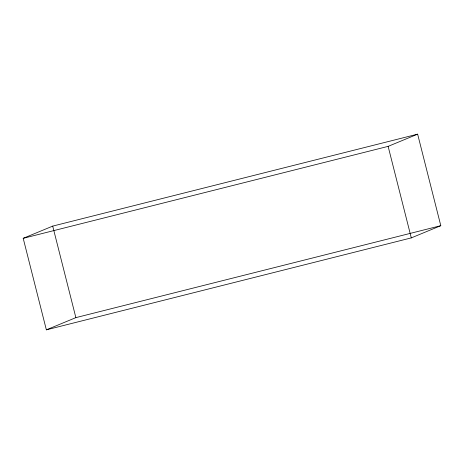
<?xml version="1.0" encoding="UTF-8"?>
<svg xmlns="http://www.w3.org/2000/svg" width="464" height="464" viewBox="0 0 464 464"><rect width="100%" height="100%" fill="white"/><g stroke="black" fill="none" stroke-linecap="round" stroke-linejoin="round"><path stroke-width="0.7" d="M23.2 238.316L52.71 226.107L417.641 134.16L440.8 225.684L411.29 237.893L46.359 329.84L23.2 238.316L388.13 146.369L417.641 134.16M46.359 329.84L75.87 317.631L440.8 225.684M388.13 146.369L411.29 237.893M52.71 226.107L75.87 317.631"/></g></svg>
